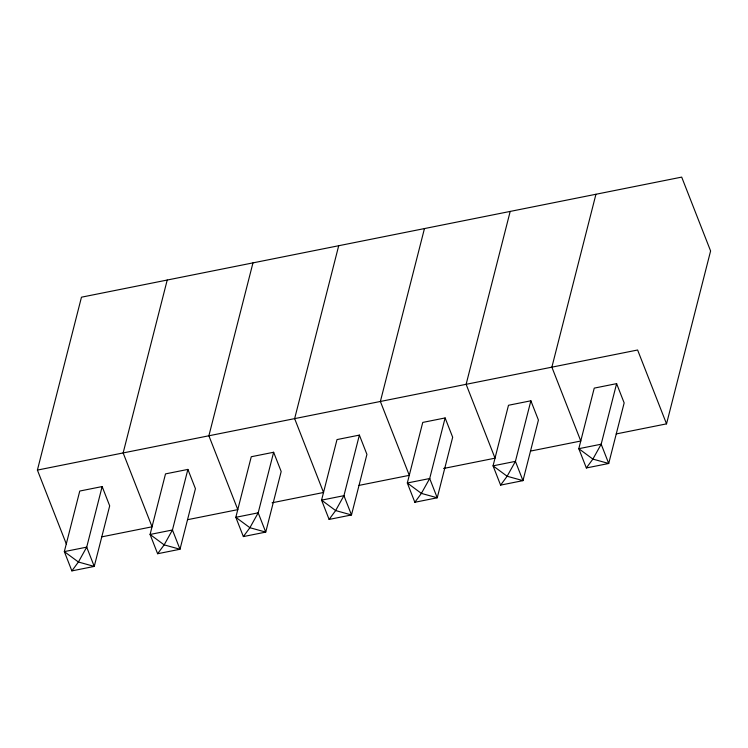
<?xml version="1.0" encoding="UTF-8"?>
<svg xmlns="http://www.w3.org/2000/svg" width="748" height="748" viewBox="0 0 748 748"><rect width="100%" height="100%" fill="white"/><g stroke="black" fill="none" stroke-linecap="round" stroke-linejoin="round"><path stroke-width="1.12" d="M66.31 543.955L37.4 470.09L81.467 297.19L681.69 177.108L710.6 250.973L666.533 423.864L616.221 433.934M102.149 486.565L86.703 547.143L78.409 562.019L71.873 570.892L64.328 551.613L79.765 491.043L102.149 486.565L109.694 505.844L94.248 566.414L71.873 570.892M167.215 280.042L123.149 452.933L152.059 526.798L101.756 536.858M187.888 469.417L172.451 529.986L164.158 544.871L157.622 553.735L150.077 534.465L165.514 473.886L187.888 469.417L195.434 488.687L179.997 549.256L157.622 553.735M252.964 262.885L208.888 435.775L237.808 509.64L187.496 519.71M273.637 452.26L258.191 512.829L249.897 527.714L243.362 536.578L235.816 517.307L251.263 456.738L273.637 452.26L281.183 471.53L265.736 532.109L243.362 536.578M338.704 245.727L294.637 418.628L323.547 492.483L272.104 502.778M359.377 435.102L343.94 495.672L335.646 510.557L329.111 519.43L321.565 500.15L337.002 439.581L359.377 435.102L366.922 454.382L351.485 514.951L329.111 519.43M424.453 228.57L380.377 401.47L409.296 475.335L358.993 485.396M445.125 417.945L429.689 478.524L421.386 493.4L414.85 502.273L407.314 482.993L422.751 422.424L445.125 417.945L452.671 437.225L437.234 497.794L414.85 502.273M510.192 211.422L466.126 384.313L495.036 458.178L443.592 468.472M530.874 400.797L515.428 461.366L507.135 476.252L500.599 485.115L493.054 465.845L508.49 405.266L530.874 400.797L538.42 420.067L522.974 480.637L500.599 485.115M595.941 194.265L551.874 367.156L580.785 441.021L530.482 451.091M616.614 383.64L601.177 444.209L592.884 459.094L586.348 467.958L578.802 448.688L594.239 388.119L616.614 383.64L624.159 402.91L608.722 463.489L586.348 467.958M37.4 470.09L637.614 350.008L666.533 423.864M86.703 547.143L64.328 551.613L78.409 562.019L94.248 566.414L86.703 547.143M172.451 529.986L150.077 534.465L164.158 544.871L179.997 549.256L172.451 529.986M258.191 512.829L235.816 517.307L249.897 527.714L265.736 532.109L258.191 512.829M343.94 495.672L321.565 500.15L335.646 510.557L351.485 514.951L343.94 495.672M429.689 478.524L407.314 482.993L421.386 493.4L437.234 497.794L429.689 478.524M515.428 461.366L493.054 465.845L507.135 476.252L522.974 480.637L515.428 461.366M601.177 444.209L578.802 448.688L592.884 459.094L608.722 463.489L601.177 444.209"/></g></svg>
